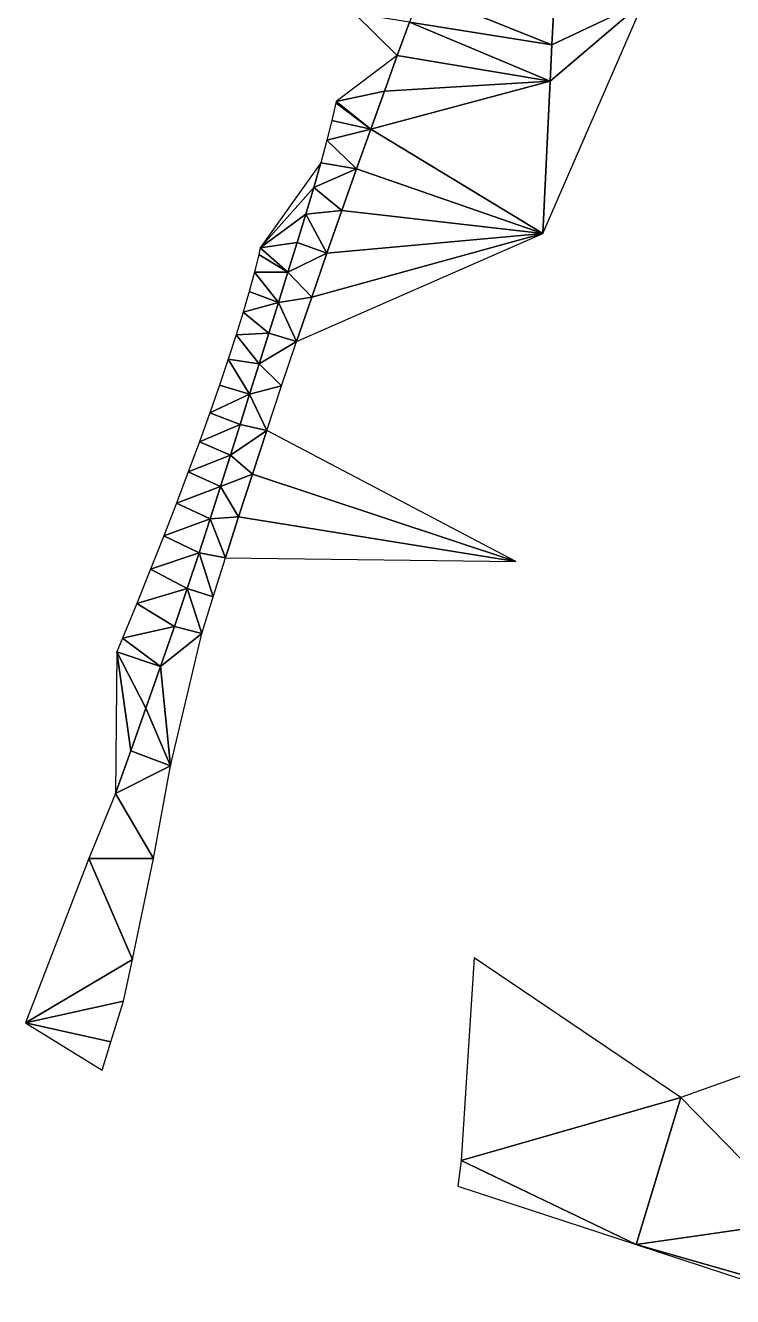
# Model space of a CAD drawing. Header units: metres. Extents: x 0 to 433, y 0 to 317.
# Drawn here: x 89.33 to 113.61, y 22.53 to 66.17 of the extents above; entities that cross this region are included whole.
import ezdxf

# ---------------------------------------------------------------- set-up
doc = ezdxf.new("R2010")
doc.units = ezdxf.units.M
doc.layers.add('TERRAIN_TIN', color=8, linetype='Continuous')

msp = doc.modelspace()

# ---------------------------------------------------------------- linework, layer by layer
at = {"layer": 'TERRAIN_TIN'}
for points in [[(102.901, 67.32, 38), (102.515, 66.281, 38), (107.398, 65.506, 39)], [(107.474, 66.769, 39), (102.901, 67.32, 38), (107.398, 65.506, 39)], [(107.347, 64.263, 39), (107.092, 59.027, 39), (110.566, 66.99, 40)], [(107.398, 65.506, 39), (107.347, 64.263, 39), (110.566, 66.99, 40)], [(107.474, 66.769, 39), (107.398, 65.506, 39), (110.566, 66.99, 40)], [(100.625, 66.58, 37), (102.097, 65.144, 38), (102.515, 66.281, 38)], [(102.097, 65.144, 38), (107.347, 64.263, 39), (102.515, 66.281, 38)], [(102.515, 66.281, 38), (107.347, 64.263, 39), (107.398, 65.506, 39)], [(102.097, 65.144, 38), (99.999, 63.557, 37), (101.652, 63.919, 38)], [(102.097, 65.144, 38), (101.652, 63.919, 38), (107.347, 64.263, 39)], [(107.092, 59.027, 39), (107.347, 64.263, 39), (101.183, 62.615, 38)], [(107.347, 64.263, 39), (101.652, 63.919, 38), (101.183, 62.615, 38)], [(101.652, 63.919, 38), (99.999, 63.557, 37), (101.183, 62.615, 38)], [(99.989, 63.512, 37), (99.852, 62.912, 37), (101.183, 62.615, 38)], [(99.999, 63.557, 37), (99.989, 63.512, 37), (101.183, 62.615, 38)], [(99.852, 62.912, 37), (99.68, 62.231, 37), (101.183, 62.615, 38)], [(99.68, 62.231, 37), (100.695, 61.244, 38), (101.183, 62.615, 38)], [(100.695, 61.244, 38), (107.092, 59.027, 39), (101.183, 62.615, 38)], [(100.695, 61.244, 38), (99.68, 62.231, 37), (99.47, 61.46, 37)], [(97.391, 58.541, 36), (99.225, 60.609, 37), (99.47, 61.46, 37)], [(99.225, 60.609, 37), (100.695, 61.244, 38), (99.47, 61.46, 37)], [(100.695, 61.244, 38), (99.225, 60.609, 37), (100.192, 59.819, 38)], [(100.695, 61.244, 38), (100.192, 59.819, 38), (107.092, 59.027, 39)], [(98.95, 59.69, 37), (99.225, 60.609, 37), (97.391, 58.541, 36)], [(99.225, 60.609, 37), (98.95, 59.69, 37), (100.192, 59.819, 38)], [(100.192, 59.819, 38), (98.95, 59.69, 37), (99.678, 58.349, 38)], [(100.192, 59.819, 38), (99.678, 58.349, 38), (107.092, 59.027, 39)], [(98.652, 58.718, 37), (98.95, 59.69, 37), (97.391, 58.541, 36)], [(98.95, 59.69, 37), (98.652, 58.718, 37), (99.678, 58.349, 38)], [(99.159, 56.848, 38), (98.639, 55.325, 38), (107.092, 59.027, 39)], [(99.678, 58.349, 38), (99.159, 56.848, 38), (107.092, 59.027, 39)], [(97.339, 58.306, 36), (98.338, 57.705, 37), (97.391, 58.541, 36)], [(98.338, 57.705, 37), (98.652, 58.718, 37), (97.391, 58.541, 36)], [(98.652, 58.718, 37), (98.338, 57.705, 37), (99.678, 58.349, 38)], [(98.338, 57.705, 37), (97.339, 58.306, 36), (97.19, 57.7, 36)], [(98.338, 57.705, 37), (99.159, 56.848, 38), (99.678, 58.349, 38)], [(97.013, 57.041, 36), (98.011, 56.665, 37), (97.19, 57.7, 36)], [(98.011, 56.665, 37), (98.338, 57.705, 37), (97.19, 57.7, 36)], [(99.159, 56.848, 38), (98.338, 57.705, 37), (98.011, 56.665, 37)], [(98.011, 56.665, 37), (97.013, 57.041, 36), (96.805, 56.325, 36)], [(99.159, 56.848, 38), (98.011, 56.665, 37), (98.639, 55.325, 38)], [(96.564, 55.547, 36), (97.68, 55.612, 37), (96.805, 56.325, 36)], [(97.68, 55.612, 37), (98.011, 56.665, 37), (96.805, 56.325, 36)], [(98.011, 56.665, 37), (97.68, 55.612, 37), (98.639, 55.325, 38)], [(97.349, 54.559, 37), (96.564, 55.547, 36), (96.292, 54.71, 36)], [(96.564, 55.547, 36), (97.349, 54.559, 37), (97.68, 55.612, 37)], [(97.68, 55.612, 37), (97.349, 54.559, 37), (98.639, 55.325, 38)], [(97.349, 54.559, 37), (98.122, 53.794, 38), (98.639, 55.325, 38)], [(95.99, 53.818, 36), (97.023, 53.515, 37), (96.292, 54.71, 36)], [(97.023, 53.515, 37), (97.349, 54.559, 37), (96.292, 54.71, 36)], [(97.349, 54.559, 37), (97.023, 53.515, 37), (98.122, 53.794, 38)], [(97.023, 53.515, 37), (95.99, 53.818, 36), (95.66, 52.873, 36)], [(98.122, 53.794, 38), (97.023, 53.515, 37), (97.614, 52.27, 38)], [(96.698, 52.473, 37), (97.023, 53.515, 37), (95.66, 52.873, 36)], [(97.023, 53.515, 37), (96.698, 52.473, 37), (97.614, 52.27, 38)], [(96.698, 52.473, 37), (95.66, 52.873, 36), (95.301, 51.881, 36)], [(96.368, 51.419, 37), (96.698, 52.473, 37), (95.301, 51.881, 36)], [(96.698, 52.473, 37), (96.368, 51.419, 37), (97.614, 52.27, 38)], [(96.368, 51.419, 37), (97.119, 50.768, 38), (97.614, 52.27, 38)], [(97.614, 52.27, 38), (97.119, 50.768, 38), (106.164, 47.772, 39)], [(96.368, 51.419, 37), (95.301, 51.881, 36), (94.917, 50.844, 36)], [(96.027, 50.341, 37), (96.368, 51.419, 37), (94.917, 50.844, 36)], [(96.368, 51.419, 37), (96.027, 50.341, 37), (97.119, 50.768, 38)], [(94.508, 49.766, 36), (96.027, 50.341, 37), (94.917, 50.844, 36)], [(96.027, 50.341, 37), (96.643, 49.304, 38), (97.119, 50.768, 38)], [(97.119, 50.768, 38), (96.643, 49.304, 38), (106.164, 47.772, 39)], [(96.027, 50.341, 37), (94.508, 49.766, 36), (95.67, 49.227, 37)], [(96.643, 49.304, 38), (96.027, 50.341, 37), (95.67, 49.227, 37)], [(94.508, 49.766, 36), (94.075, 48.651, 36), (95.67, 49.227, 37)], [(94.075, 48.651, 36), (95.291, 48.064, 37), (95.67, 49.227, 37)], [(95.291, 48.064, 37), (96.191, 47.893, 38), (95.67, 49.227, 37)], [(96.191, 47.893, 38), (96.643, 49.304, 38), (95.67, 49.227, 37)], [(96.643, 49.304, 38), (96.191, 47.893, 38), (106.164, 47.772, 39)], [(95.291, 48.064, 37), (94.075, 48.651, 36), (93.621, 47.504, 36)], [(94.884, 46.839, 37), (95.291, 48.064, 37), (93.621, 47.504, 36)], [(94.884, 46.839, 37), (95.768, 46.553, 38), (95.291, 48.064, 37)], [(95.768, 46.553, 38), (96.191, 47.893, 38), (95.291, 48.064, 37)], [(93.148, 46.331, 36), (94.884, 46.839, 37), (93.621, 47.504, 36)], [(94.444, 45.541, 37), (94.884, 46.839, 37), (93.148, 46.331, 36)], [(94.884, 46.839, 37), (94.444, 45.541, 37), (95.379, 45.298, 38)], [(95.768, 46.553, 38), (94.884, 46.839, 37), (95.379, 45.298, 38)], [(92.661, 45.14, 36), (94.444, 45.541, 37), (93.148, 46.331, 36)], [(93.967, 44.163, 37), (94.444, 45.541, 37), (92.661, 45.14, 36)], [(94.444, 45.541, 37), (93.967, 44.163, 37), (95.379, 45.298, 38)], [(93.967, 44.163, 37), (92.661, 45.14, 36), (92.462, 44.661, 36)], [(95.379, 45.298, 38), (93.967, 44.163, 37), (94.304, 40.757, 38)], [(92.417, 39.8, 37), (92.941, 41.263, 37), (92.462, 44.661, 36)], [(92.941, 41.263, 37), (93.462, 42.727, 37), (92.462, 44.661, 36)], [(93.462, 42.727, 37), (93.967, 44.163, 37), (92.462, 44.661, 36)], [(93.967, 44.163, 37), (93.462, 42.727, 37), (94.304, 40.757, 38)], [(94.304, 40.757, 38), (93.462, 42.727, 37), (92.941, 41.263, 37)], [(92.417, 39.8, 37), (94.304, 40.757, 38), (92.941, 41.263, 37)], [(94.304, 40.757, 38), (92.417, 39.8, 37), (93.726, 37.568, 38)], [(93.726, 37.568, 38), (92.417, 39.8, 37), (91.507, 37.568, 37)], [(89.325, 31.933, 37), (93.006, 34.1, 38), (91.507, 37.568, 37)], [(93.006, 34.1, 38), (93.726, 37.568, 38), (91.507, 37.568, 37)], [(92.696, 32.67, 38), (93.006, 34.1, 38), (89.325, 31.933, 37)], [(104.286, 27.199, 39), (111.836, 29.36, 40), (104.734, 34.154, 39)], [(92.256, 31.28, 38), (92.696, 32.67, 38), (89.325, 31.933, 37)], [(92.256, 31.28, 38), (89.325, 31.933, 37), (91.962, 30.302, 38)], [(117.161, 31.268, 41), (111.836, 29.36, 40), (115.977, 25.128, 41)], [(110.298, 24.322, 40), (111.836, 29.36, 40), (104.286, 27.199, 39)], [(111.836, 29.36, 40), (110.298, 24.322, 40), (115.977, 25.128, 41)], [(110.298, 24.322, 40), (104.286, 27.199, 39), (104.181, 26.317, 39)], [(110.298, 24.322, 40), (115.712, 22.768, 41), (115.977, 25.128, 41)], [(115.712, 22.768, 41), (110.298, 24.322, 40), (115.733, 22.529, 41)]]:
    msp.add_3dface(points, dxfattribs=at)

doc.saveas('drawing.dxf')
